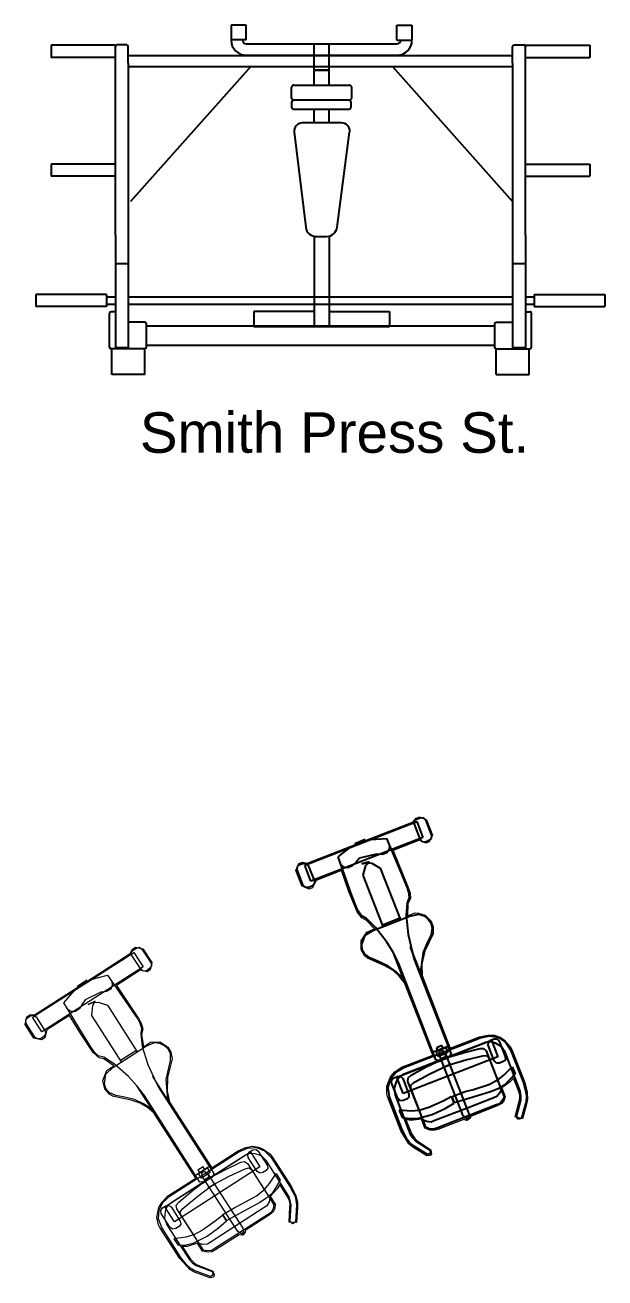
# Model space of a CAD drawing. Header units: millimetres. Extents: x 217.8 to 250.3, y 155.3 to 171.1.
# Drawn here: x 230.906 to 233.2, y 159.892 to 164.844 of the extents above; entities that cross this region are included whole.
import ezdxf

# ---------------------------------------------------------------- set-up
doc = ezdxf.new("R2010")
doc.units = ezdxf.units.MM
doc.layers.add('ARREDI_attrezzature', color=175, linetype='Continuous')
doc.layers.add('ATTREZZI', color=175, linetype='Continuous', lineweight=0)
doc.layers.add('TESTO', color=253, linetype='Continuous', lineweight=25)
doc.styles.get("Standard").update_dxf_attribs({"font": 'ARIAL.TTF'})

msp = doc.modelspace()

# ---------------------------------------------------------------- linework, layer by layer
at = {"layer": 'ARREDI_attrezzature'}
for p, q in [((231.7212, 164.8439), (231.7212, 164.7855)), ((231.7808, 164.8439), (231.7212, 164.8439)), ((231.7808, 164.7855), (231.7808, 164.8439)), ((232.3769, 164.7843), (232.3769, 164.8439)), ((232.3769, 164.8439), (232.4365, 164.8439)), ((232.4365, 164.8439), (232.4365, 164.7855)), ((231.7808, 164.7855), (231.7212, 164.7855)), ((231.7808, 164.7694), (232.049, 164.7694)), ((232.049, 164.7247), (232.049, 164.7694)), ((232.049, 164.7694), (232.0788, 164.7694)), ((232.0788, 164.7694), (232.1086, 164.7694)), ((232.1086, 164.7247), (232.1086, 164.7694)), ((232.1086, 164.7694), (232.3769, 164.7694)), ((232.3769, 164.7843), (232.4352, 164.7843)), ((231.7808, 164.7247), (232.049, 164.7247)), ((232.049, 164.6651), (232.049, 164.7247)), ((232.049, 164.7247), (232.0788, 164.7247)), ((232.0788, 164.7247), (232.1086, 164.7247)), ((232.1086, 164.6651), (232.1086, 164.7247)), ((232.1086, 164.7247), (232.3769, 164.7247)), ((232.0788, 164.6651), (232.049, 164.6651)), ((232.049, 164.6651), (232.0788, 164.6651)), ((232.049, 164.6055), (232.049, 164.6651)), ((232.1086, 164.6651), (232.0788, 164.6651)), ((232.0788, 164.6651), (232.1086, 164.6651)), ((232.1086, 164.6055), (232.1086, 164.6651)), ((231.9602, 164.5554), (231.9602, 164.598)), ((231.9687, 164.6065), (232.189, 164.6065)), ((232.1974, 164.598), (232.1974, 164.5554)), ((231.9602, 164.5554), (231.9602, 164.5554)), ((231.9602, 164.5385), (231.9602, 164.5203)), ((231.9602, 164.5385), (231.9602, 164.5385)), ((232.189, 164.547), (231.9687, 164.547)), ((232.1872, 164.547), (231.9687, 164.547)), ((232.1957, 164.5203), (232.1957, 164.5385)), ((231.9687, 164.5118), (232.1872, 164.5118)), ((232.049, 164.4572), (232.049, 164.5118)), ((232.1086, 164.4572), (232.1086, 164.5118)), ((232.1579, 164.4572), (232.0026, 164.4572)), ((231.9702, 164.4206), (232.0161, 164.045)), ((232.1406, 164.045), (232.19, 164.4206)), ((232.049, 164.0094), (232.049, 163.6518)), ((232.0602, 164.0084), (232.0989, 164.0084)), ((232.0602, 164.0084), (232.0602, 164.0084)), ((232.1086, 164.0094), (232.1086, 163.6518)), ((231.8106, 163.7114), (231.8106, 163.6518)), ((232.049, 163.7114), (231.8106, 163.7114)), ((232.1086, 163.7114), (232.3471, 163.7114)), ((232.3471, 163.7114), (232.3471, 163.6518)), ((232.3471, 163.6518), (231.8106, 163.6518)), ((232.0122, 161.5239), (232.4553, 161.6961)), ((232.4452, 161.6976), (232.4545, 161.7053)), ((232.4458, 161.6856), (232.4452, 161.6976)), ((232.4698, 161.6239), (232.4458, 161.6856)), ((232.4545, 161.7053), (232.4687, 161.7109)), ((232.4553, 161.6961), (232.4798, 161.6333)), ((232.4687, 161.7109), (232.4808, 161.7115)), ((232.4808, 161.7115), (232.4897, 161.7026)), ((232.4897, 161.7026), (232.5136, 161.641)), ((232.4798, 161.6333), (232.0366, 161.4611)), ((232.1937, 161.5944), (232.2514, 161.6251)), ((232.2099, 161.6075), (232.2727, 161.6251)), ((232.2514, 161.6251), (232.2099, 161.6075)), ((232.2727, 161.6251), (232.3354, 161.629)), ((232.3354, 161.629), (232.394, 161.4921)), ((232.477, 161.6158), (232.4698, 161.6239)), ((232.5037, 161.6207), (232.4895, 161.6152)), ((232.5126, 161.6296), (232.5037, 161.6207)), ((232.5136, 161.641), (232.5126, 161.6296)), ((232.1444, 161.5562), (232.1937, 161.5944)), ((232.2965, 161.5675), (232.2292, 161.5509)), ((232.3187, 161.5665), (232.2965, 161.5675)), ((232.3369, 161.5723), (232.3187, 161.5665)), ((232.3456, 161.5852), (232.3369, 161.5723)), ((232.3476, 161.601), (232.3456, 161.5852)), ((232.4895, 161.6152), (232.477, 161.6158)), ((231.9825, 161.5055), (231.9831, 161.5181)), ((231.9831, 161.5181), (231.9924, 161.5258)), ((231.9924, 161.5258), (232.0054, 161.5308)), ((232.0054, 161.5308), (232.0175, 161.5314)), ((232.0366, 161.4611), (232.0122, 161.5239)), ((232.0175, 161.5314), (232.0264, 161.5226)), ((232.0264, 161.5226), (232.0504, 161.4609)), ((232.1952, 161.4149), (232.1444, 161.5562)), ((232.1669, 161.5158), (232.1543, 161.5273)), ((232.2005, 161.5207), (232.1832, 161.5126)), ((232.2151, 161.5359), (232.2005, 161.5207)), ((232.2292, 161.5509), (232.2151, 161.5359)), ((232.2678, 161.5372), (232.2375, 161.5295)), ((232.2375, 161.5295), (232.2579, 161.5334)), ((232.2434, 161.4841), (232.2544, 161.5225)), ((232.2544, 161.5225), (232.2678, 161.5372)), ((232.2579, 161.5334), (232.2777, 161.5315)), ((232.2777, 161.5315), (232.3113, 161.5118)), ((232.0065, 161.4439), (231.9825, 161.5055)), ((232.1832, 161.5126), (232.1669, 161.5158)), ((232.3222, 161.2813), (232.2434, 161.4841)), ((232.3113, 161.5118), (232.3906, 161.3078)), ((232.394, 161.4921), (232.4178, 161.4344)), ((232.0149, 161.4362), (232.0065, 161.4439)), ((232.0274, 161.4356), (232.0149, 161.4362)), ((232.0405, 161.4407), (232.0274, 161.4356)), ((232.0493, 161.4496), (232.0405, 161.4407)), ((232.0504, 161.4609), (232.0493, 161.4496)), ((232.4178, 161.4344), (232.4231, 161.4174)), ((232.2166, 161.3563), (232.1952, 161.4149)), ((232.4179, 161.3744), (232.4139, 161.3251)), ((232.4257, 161.3966), (232.4179, 161.3744)), ((232.4231, 161.4174), (232.4257, 161.3966)), ((232.2243, 161.3401), (232.2166, 161.3563)), ((232.2364, 161.323), (232.2243, 161.3401)), ((232.2566, 161.3131), (232.2364, 161.323)), ((232.3764, 161.3023), (232.4273, 161.3221)), ((232.4139, 161.3251), (232.4212, 161.2501)), ((232.4273, 161.3221), (232.4652, 161.33)), ((232.4652, 161.33), (232.4841, 161.3237)), ((232.4841, 161.3237), (232.4995, 161.312)), ((232.2922, 161.2778), (232.2566, 161.3131)), ((232.2843, 161.2665), (232.3364, 161.2868)), ((232.337, 161.2188), (232.2922, 161.2778)), ((232.3194, 161.2884), (232.3854, 161.314)), ((232.3222, 161.2813), (232.3194, 161.2884)), ((232.3364, 161.2868), (232.3764, 161.3023)), ((232.3854, 161.314), (232.3882, 161.3069)), ((232.4995, 161.312), (232.5112, 161.296)), ((232.5112, 161.296), (232.5162, 161.2761)), ((232.5162, 161.2761), (232.5119, 161.2485)), ((232.2379, 161.2103), (232.251, 161.2468)), ((232.251, 161.2468), (232.2843, 161.2665)), ((232.4212, 161.2501), (232.4444, 161.1554)), ((232.4991, 161.2217), (232.4803, 161.1789)), ((232.5119, 161.2485), (232.4991, 161.2217)), ((232.24, 161.1907), (232.2379, 161.2103)), ((232.2498, 161.1726), (232.24, 161.1907)), ((232.2728, 161.1556), (232.2498, 161.1726)), ((232.3628, 161.1769), (232.337, 161.2188)), ((232.3839, 161.1333), (232.3628, 161.1769)), ((232.5159, 160.7828), (232.3628, 161.1769)), ((232.3637, 161.1746), (232.3628, 161.1769)), ((232.3639, 161.1746), (232.3637, 161.1746)), ((232.4321, 161.2011), (232.4297, 161.2002)), ((232.4297, 161.2002), (232.5819, 160.8084)), ((232.4803, 161.1789), (232.4708, 161.1015)), ((232.3003, 161.1445), (232.2728, 161.1556)), ((232.342, 161.1252), (232.3003, 161.1445)), ((232.3741, 161.1022), (232.342, 161.1252)), ((232.5309, 160.7546), (232.3839, 161.1333)), ((232.4444, 161.1554), (232.5915, 160.7767)), ((232.4024, 161.0749), (232.3741, 161.1022)), ((232.4117, 161.0615), (232.4024, 161.0749)), ((232.4708, 161.1015), (232.4737, 161.0799)), ((232.376, 160.6861), (232.7503, 160.8316)), ((232.4047, 160.7246), (232.7055, 160.8415)), ((232.7055, 160.8415), (232.7422, 160.8489)), ((232.7486, 160.8255), (232.729, 160.8233)), ((232.7387, 160.823), (232.7475, 160.8319)), ((232.7422, 160.8489), (232.7771, 160.8434)), ((232.7475, 160.8319), (232.7617, 160.8374)), ((232.767, 160.8203), (232.7486, 160.8255)), ((232.7503, 160.8316), (232.7757, 160.7664)), ((232.7617, 160.8374), (232.7742, 160.8368)), ((232.7742, 160.8368), (232.7815, 160.8287)), ((232.7771, 160.8434), (232.8062, 160.8247)), ((232.7815, 160.8287), (232.8054, 160.767)), ((232.8062, 160.8247), (232.8263, 160.7942)), ((232.729, 160.8233), (232.3985, 160.6949)), ((232.5819, 160.8084), (232.5159, 160.7828)), ((232.5325, 160.7883), (232.5597, 160.7989)), ((232.5403, 160.7681), (232.5325, 160.7883)), ((232.5551, 160.8107), (232.533, 160.8022)), ((232.533, 160.8022), (232.5376, 160.7903)), ((232.5376, 160.7903), (232.5708, 160.8032)), ((232.5676, 160.7787), (232.5403, 160.7681)), ((232.5559, 160.7957), (232.5448, 160.7913)), ((232.5448, 160.7913), (232.5585, 160.7912)), ((232.5787, 160.7831), (232.5455, 160.7702)), ((232.5458, 160.7726), (232.5459, 160.7863)), ((232.5459, 160.7863), (232.5559, 160.7957)), ((232.5597, 160.7989), (232.5551, 160.8107)), ((232.5585, 160.7912), (232.5679, 160.7812)), ((232.5717, 160.768), (232.5676, 160.7787)), ((232.5679, 160.7812), (232.661, 160.5416)), ((232.5708, 160.8032), (232.5787, 160.7831)), ((232.576, 160.7638), (232.6383, 160.7826)), ((232.5915, 160.7767), (232.5855, 160.7675)), ((232.6383, 160.7826), (232.7056, 160.7992)), ((232.7056, 160.7992), (232.7205, 160.7995)), ((232.7205, 160.7995), (232.7298, 160.7895)), ((232.7298, 160.7895), (232.7893, 160.6365)), ((232.7376, 160.8117), (232.7387, 160.823)), ((232.7616, 160.75), (232.7376, 160.8117)), ((232.7898, 160.8074), (232.767, 160.8203)), ((232.8054, 160.7848), (232.7898, 160.8074)), ((232.8641, 160.6301), (232.8054, 160.7848)), ((232.8263, 160.7942), (232.877, 160.6638)), ((232.7757, 160.7664), (232.4013, 160.6209)), ((232.4332, 160.6934), (232.4929, 160.7261)), ((232.4929, 160.7261), (232.5515, 160.7544)), ((232.5039, 160.6977), (232.5626, 160.7259)), ((232.5427, 160.7523), (232.5309, 160.7546)), ((232.5805, 160.7629), (232.5413, 160.7476)), ((232.5413, 160.7476), (232.55, 160.7511)), ((232.55, 160.7511), (232.5427, 160.7523)), ((232.5455, 160.7702), (232.5496, 160.7595)), ((232.6389, 160.5331), (232.5458, 160.7726)), ((232.58, 160.7654), (232.5475, 160.7528)), ((232.5475, 160.7528), (232.576, 160.7638)), ((232.5496, 160.7595), (232.5717, 160.768)), ((232.5515, 160.7544), (232.58, 160.7654)), ((232.591, 160.737), (232.5586, 160.7243)), ((232.5586, 160.7243), (232.587, 160.7354)), ((232.5626, 160.7259), (232.591, 160.737)), ((232.5855, 160.7675), (232.5805, 160.7629)), ((232.587, 160.7354), (232.6494, 160.7542)), ((232.6494, 160.7542), (232.7166, 160.7707)), ((232.7166, 160.7707), (232.7315, 160.7711)), ((232.7315, 160.7711), (232.7404, 160.7622)), ((232.7404, 160.7622), (232.8004, 160.6081)), ((232.7705, 160.7412), (232.7616, 160.75)), ((232.7825, 160.7417), (232.7705, 160.7412)), ((232.7967, 160.7473), (232.7825, 160.7417)), ((232.806, 160.755), (232.7967, 160.7473)), ((232.7998, 160.6938), (232.8332, 160.7273)), ((232.8054, 160.767), (232.806, 160.755)), ((232.8332, 160.7273), (232.8442, 160.6988)), ((232.3418, 160.6442), (232.3506, 160.6777)), ((232.3506, 160.6777), (232.3726, 160.7053)), ((232.3572, 160.6748), (232.366, 160.6836)), ((232.366, 160.6836), (232.3803, 160.6892)), ((232.3726, 160.7053), (232.4047, 160.7246)), ((232.3838, 160.6837), (232.3737, 160.6675)), ((232.4013, 160.6209), (232.376, 160.6861)), ((232.3803, 160.6892), (232.3928, 160.6886)), ((232.3985, 160.6949), (232.3838, 160.6837)), ((232.3928, 160.6886), (232.4, 160.6805)), ((232.4, 160.6805), (232.424, 160.6188)), ((232.4207, 160.6694), (232.4208, 160.6831)), ((232.4208, 160.6831), (232.4332, 160.6934)), ((232.4443, 160.6649), (232.5039, 160.6977)), ((232.7757, 160.6749), (232.7998, 160.6938)), ((232.8442, 160.6988), (232.8037, 160.6558)), ((232.3476, 160.6082), (232.3418, 160.6442)), ((232.3561, 160.6634), (232.3572, 160.6748)), ((232.3801, 160.6018), (232.3561, 160.6634)), ((232.3737, 160.6675), (232.3656, 160.6425)), ((232.3656, 160.6425), (232.3694, 160.6153)), ((232.4802, 160.5164), (232.4207, 160.6694)), ((232.4313, 160.6421), (232.4319, 160.6547)), ((232.4912, 160.488), (232.4313, 160.6421)), ((232.4319, 160.6547), (232.4443, 160.6649)), ((232.5948, 160.6101), (232.6463, 160.6287)), ((232.6463, 160.6287), (232.6797, 160.6376)), ((232.6797, 160.6376), (232.7403, 160.6571)), ((232.7474, 160.6284), (232.695, 160.6122)), ((232.7403, 160.6571), (232.7757, 160.6749)), ((232.777, 160.64), (232.7474, 160.6284)), ((232.8037, 160.6558), (232.777, 160.64)), ((232.7893, 160.6365), (232.7835, 160.6234)), ((232.867, 160.6121), (232.8641, 160.6301)), ((232.877, 160.6638), (232.8886, 160.6233)), ((232.3983, 160.4778), (232.3476, 160.6082)), ((232.3694, 160.6153), (232.4293, 160.4612)), ((232.389, 160.5929), (232.3801, 160.6018)), ((232.4011, 160.5935), (232.389, 160.5929)), ((232.4153, 160.5991), (232.4011, 160.5935)), ((232.4246, 160.6068), (232.4153, 160.5991)), ((232.424, 160.6188), (232.4246, 160.6068)), ((232.5603, 160.5913), (232.5031, 160.5663)), ((232.5921, 160.6077), (232.5603, 160.5913)), ((232.5673, 160.5626), (232.6038, 160.5835)), ((232.5932, 160.6108), (232.5921, 160.6077)), ((232.6038, 160.5835), (232.5932, 160.6108)), ((232.6049, 160.584), (232.5948, 160.6101)), ((232.695, 160.6122), (232.6049, 160.584)), ((232.7559, 160.6031), (232.6519, 160.5627)), ((232.7725, 160.6095), (232.7559, 160.6031)), ((232.7835, 160.5811), (232.7669, 160.5746)), ((232.7835, 160.6234), (232.7725, 160.6095)), ((232.7946, 160.5949), (232.7835, 160.5811)), ((232.8004, 160.6081), (232.7946, 160.5949)), ((232.8497, 160.5303), (232.8666, 160.5956)), ((232.8666, 160.5956), (232.867, 160.6121)), ((232.8878, 160.5902), (232.8697, 160.5245)), ((232.889, 160.6084), (232.8878, 160.5902)), ((232.8886, 160.6233), (232.889, 160.6084)), ((232.4337, 160.5516), (232.386, 160.5549)), ((232.386, 160.5549), (232.3971, 160.5265)), ((232.4654, 160.5544), (232.4337, 160.5516)), ((232.4573, 160.5226), (232.5165, 160.5388)), ((232.5031, 160.5663), (232.4654, 160.5544)), ((232.5165, 160.5388), (232.5673, 160.5626)), ((232.6519, 160.5627), (232.5274, 160.5143)), ((232.663, 160.5343), (232.5385, 160.4858)), ((232.6482, 160.5231), (232.6389, 160.5331)), ((232.6609, 160.5279), (232.6509, 160.5186)), ((232.661, 160.5416), (232.6609, 160.5279)), ((232.7669, 160.5746), (232.663, 160.5343)), ((232.8567, 160.5194), (232.8497, 160.5303)), ((232.3971, 160.5265), (232.4275, 160.5219)), ((232.4275, 160.5219), (232.4573, 160.5226)), ((232.4934, 160.5106), (232.4802, 160.5164)), ((232.5044, 160.4822), (232.4912, 160.488)), ((232.512, 160.5083), (232.4934, 160.5106)), ((232.5231, 160.4799), (232.5044, 160.4822)), ((232.5274, 160.5143), (232.512, 160.5083)), ((232.5385, 160.4858), (232.5231, 160.4799)), ((232.6619, 160.5229), (232.6482, 160.5231)), ((232.6509, 160.5186), (232.6619, 160.5229)), ((232.8697, 160.5245), (232.8567, 160.5194)), ((232.4171, 160.44), (232.3983, 160.4778)), ((232.4257, 160.4284), (232.4171, 160.44)), ((232.4293, 160.4612), (232.4393, 160.4459)), ((232.4393, 160.4459), (232.4508, 160.434)), ((232.4508, 160.434), (232.5086, 160.3978)), ((232.44, 160.4162), (232.4257, 160.4284)), ((232.4977, 160.3799), (232.44, 160.4162)), ((232.5096, 160.3845), (232.4977, 160.3799)), ((232.5086, 160.3978), (232.5096, 160.3845))]:
    msp.add_line(p, q, dxfattribs=at)
at = {"layer": 'ARREDI_attrezzature', "linetype": 'Continuous'}
for p, q in [((231.0097, 164.7638), (231.0097, 164.7162)), ((231.0605, 164.7638), (231.0097, 164.7638)), ((231.1113, 164.7638), (231.0605, 164.7638)), ((231.2637, 164.7638), (231.1113, 164.7638)), ((231.2637, 164.7638), (231.2637, 164.7593)), ((231.2637, 164.0141), (231.2637, 164.7593)), ((231.3084, 164.7654), (231.2698, 164.7654)), ((231.3145, 164.6933), (231.3145, 164.7593)), ((232.8346, 164.6933), (232.8346, 164.7593)), ((232.8407, 164.7654), (232.8793, 164.7654)), ((232.8854, 164.7638), (233.0378, 164.7638)), ((232.8854, 164.7638), (232.8854, 164.7593)), ((232.8854, 164.0141), (232.8854, 164.7593)), ((233.0378, 164.7638), (233.0886, 164.7638)), ((233.0886, 164.7638), (233.1394, 164.7638)), ((233.1394, 164.7638), (233.1394, 164.7162)), ((231.0605, 164.7162), (231.0097, 164.7162)), ((231.1113, 164.7162), (231.0605, 164.7162)), ((231.2637, 164.7162), (231.1113, 164.7162)), ((231.3145, 164.7241), (232.8346, 164.7241)), ((231.3145, 164.6933), (231.3145, 164.0141)), ((232.8346, 164.6933), (232.8346, 164.0141)), ((232.8854, 164.7162), (233.0378, 164.7162)), ((233.0378, 164.7162), (233.0886, 164.7162)), ((233.0886, 164.7162), (233.1394, 164.7162)), ((231.3145, 164.6797), (232.8346, 164.6797)), ((231.7986, 164.6797), (231.3231, 164.1462)), ((232.3591, 164.6797), (232.8346, 164.1462)), ((231.0097, 164.2939), (231.0097, 164.2463)), ((231.0605, 164.2939), (231.0097, 164.2939)), ((231.2637, 164.2939), (231.0605, 164.2939)), ((232.8854, 164.2939), (233.0886, 164.2939)), ((233.0886, 164.2939), (233.1394, 164.2939)), ((233.1394, 164.2939), (233.1394, 164.2463)), ((231.0605, 164.2463), (231.0097, 164.2463)), ((231.2637, 164.2463), (231.0605, 164.2463)), ((232.8854, 164.2463), (233.0886, 164.2463)), ((233.0886, 164.2463), (233.1394, 164.2463)), ((231.2637, 164.0141), (231.2637, 163.902)), ((231.3145, 164.0141), (231.3145, 163.902)), ((232.8346, 164.0141), (232.8346, 163.902)), ((232.8854, 164.0141), (232.8854, 163.902)), ((231.2637, 163.902), (231.2698, 163.902)), ((231.2637, 163.902), (231.2637, 163.5683)), ((231.2698, 163.902), (231.3145, 163.902)), ((231.2698, 163.902), (231.3084, 163.902)), ((231.3145, 163.902), (231.3145, 163.5683)), ((232.8346, 163.902), (232.8407, 163.902)), ((232.8346, 163.902), (232.8346, 163.5683)), ((232.8376, 163.902), (232.8854, 163.902)), ((232.8854, 163.902), (232.8854, 163.5683)), ((230.9494, 163.7788), (230.9494, 163.7311)), ((231.2288, 163.7788), (230.9494, 163.7788)), ((231.2288, 163.7788), (231.2288, 163.7311)), ((231.2288, 163.7692), (231.2637, 163.7692)), ((231.3145, 163.7692), (232.8346, 163.7692)), ((232.8854, 163.7692), (232.9203, 163.7692)), ((232.9203, 163.7788), (232.9203, 163.7311)), ((232.9203, 163.7788), (233.1997, 163.7788)), ((233.1997, 163.7788), (233.1997, 163.7311)), ((231.2288, 163.7311), (230.9494, 163.7311)), ((231.2288, 163.7407), (231.2637, 163.7407)), ((231.2399, 163.5707), (231.2399, 163.7043)), ((231.2622, 163.7105), (231.2462, 163.7105)), ((231.3145, 163.7407), (232.8346, 163.7407)), ((232.8854, 163.7407), (232.9203, 163.7407)), ((232.8869, 163.7105), (232.9029, 163.7105)), ((232.9091, 163.5707), (232.9091, 163.7043)), ((232.9203, 163.7311), (233.1997, 163.7311)), ((231.3167, 163.6692), (231.3151, 163.6692)), ((231.3722, 163.6692), (231.3167, 163.6692)), ((231.3786, 163.6692), (231.3722, 163.6692)), ((231.3798, 163.6692), (231.3786, 163.6692)), ((231.386, 163.5707), (231.386, 163.663)), ((231.386, 163.6549), (232.7631, 163.6549)), ((232.7631, 163.663), (232.7631, 163.5707)), ((232.7693, 163.6692), (232.8276, 163.6692)), ((232.8276, 163.6692), (232.834, 163.6692)), ((231.3852, 163.5976), (231.3852, 163.5942)), ((231.3798, 163.5644), (231.2462, 163.5644)), ((231.2495, 163.4629), (231.2495, 163.5644)), ((231.2637, 163.5683), (231.3145, 163.5683)), ((231.3084, 163.5683), (231.2698, 163.5683)), ((231.3145, 163.5683), (231.3084, 163.5683)), ((231.3795, 163.4629), (231.3795, 163.5644)), ((231.386, 163.5787), (232.7631, 163.5787)), ((232.7693, 163.5644), (232.9029, 163.5644)), ((232.7695, 163.4629), (232.7695, 163.5644)), ((232.8793, 163.5683), (232.8346, 163.5683)), ((232.8854, 163.5683), (232.8407, 163.5683)), ((232.8996, 163.4629), (232.8996, 163.5644)), ((231.2495, 163.4661), (231.2525, 163.4661)), ((231.3795, 163.4628), (231.2495, 163.4628)), ((231.3765, 163.4661), (231.3795, 163.4661)), ((232.7726, 163.4661), (232.7695, 163.4661)), ((232.7696, 163.4628), (232.8996, 163.4628)), ((232.8996, 163.4661), (232.8965, 163.4661))]:
    msp.add_line(p, q, dxfattribs=at)
for centre, radius, start, end in [((231.2698, 164.7593), 0.0061, 90, 180), ((231.3084, 164.7593), 0.0061, 0, 90), ((232.8407, 164.7593), 0.0061, 90, 180), ((232.8793, 164.7593), 0.0061, 0, 90), ((231.2462, 163.7043), 0.00622, 90, 180), ((232.9029, 163.7043), 0.00622, 45, 90), ((232.9029, 163.7043), 0.00622, 0, 90), ((231.3798, 163.663), 0.00622, 45, 90), ((231.3798, 163.663), 0.00622, 0, 90), ((232.7693, 163.663), 0.00622, 90, 180), ((231.2462, 163.5707), 0.00622, 180, 270), ((231.3798, 163.5707), 0.00622, 270, 0), ((232.7693, 163.5707), 0.00622, 180, 225), ((232.7693, 163.5707), 0.00622, 180, 270), ((232.9029, 163.5707), 0.00622, 270, 0)]:
    msp.add_arc(centre, radius, start, end, dxfattribs=at)
at = {"layer": 'ARREDI_attrezzature'}
for centre, radius, start, end in [((231.7808, 164.7843), 0.0596, 180, 270), ((231.7808, 164.7843), 0.0149, 180, 270), ((232.3769, 164.7843), 0.0596, 270, 0), ((232.3769, 164.7843), 0.0149, 270, 0), ((232.4352, 164.7855), 0.00124, 270, 0), ((231.9687, 164.598), 0.00844, 90, 180), ((232.189, 164.598), 0.00844, 0, 90), ((231.9687, 164.5554), 0.00844, 180, 270), ((231.9687, 164.5385), 0.00844, 90, 180), ((232.1872, 164.5385), 0.00844, 0, 90), ((232.189, 164.5554), 0.00844, 270, 0), ((231.9687, 164.5203), 0.00844, 180, 270), ((232.1872, 164.5203), 0.00844, 270, 360), ((232.0026, 164.4246), 0.0326, 90, 186.9728), ((232.1579, 164.4249), 0.0324, 352.5123, 90), ((232.0576, 164.0501), 0.0418, 186.9728, 273.6213), ((232.0989, 164.0505), 0.042, 270, 352.5123)]:
    msp.add_arc(centre, radius, start, end, dxfattribs=at)
at = {"layer": 'ATTREZZI'}
for p, q in [((232.2749, 161.6301), (232.4409, 161.6946)), ((232.4409, 161.6946), (232.4526, 161.7101)), ((232.4526, 161.7101), (232.4657, 161.7151)), ((232.4657, 161.7151), (232.4937, 161.7028)), ((232.4937, 161.7028), (232.5172, 161.6423)), ((232.1946, 161.5989), (232.2749, 161.6301)), ((232.4662, 161.6225), (232.3618, 161.582)), ((232.4914, 161.6105), (232.4662, 161.6225)), ((232.5172, 161.6423), (232.5044, 161.6155)), ((232.0215, 161.5316), (232.1946, 161.5989)), ((232.3618, 161.582), (232.4214, 161.4358)), ((232.5044, 161.6155), (232.4914, 161.6105)), ((231.977, 161.502), (231.9894, 161.53)), ((231.9894, 161.53), (232.0036, 161.5356)), ((232.0036, 161.5356), (232.0215, 161.5316)), ((232.0005, 161.4416), (231.977, 161.502)), ((232.1571, 161.5024), (232.0575, 161.4637)), ((232.1856, 161.422), (232.1571, 161.5024)), ((232.0285, 161.4292), (232.0005, 161.4416)), ((232.0428, 161.4348), (232.0285, 161.4292)), ((232.0575, 161.4637), (232.0428, 161.4348)), ((232.2191, 161.3395), (232.1856, 161.422)), ((232.4214, 161.4358), (232.4289, 161.4128)), ((232.4205, 161.3713), (232.4188, 161.3229)), ((232.4304, 161.3916), (232.4205, 161.3713)), ((232.4289, 161.4128), (232.4304, 161.3916)), ((232.238, 161.3154), (232.2191, 161.3395)), ((232.4188, 161.3229), (232.4497, 161.3349)), ((232.4497, 161.3349), (232.4622, 161.3343)), ((232.4622, 161.3343), (232.4884, 161.3267)), ((232.4884, 161.3267), (232.5129, 161.3021)), ((232.2549, 161.307), (232.238, 161.3154)), ((232.2888, 161.2724), (232.2549, 161.307)), ((232.2584, 161.2592), (232.2888, 161.2724)), ((232.5129, 161.3021), (232.52, 161.2803)), ((232.52, 161.2803), (232.5198, 161.2529)), ((232.2352, 161.2243), (232.2584, 161.2592)), ((232.236, 161.1905), (232.2352, 161.2243)), ((232.5198, 161.2529), (232.4877, 161.1845)), ((230.9363, 160.9224), (231.3364, 161.1792)), ((231.1726, 161.0786), (231.3225, 161.1749)), ((231.3225, 161.1749), (231.331, 161.1924)), ((231.3261, 161.1787), (231.3337, 161.1881)), ((231.3291, 161.167), (231.3261, 161.1787)), ((231.331, 161.1924), (231.3427, 161.1999)), ((231.3337, 161.1881), (231.3466, 161.1963)), ((231.3364, 161.1792), (231.3728, 161.1225)), ((231.3427, 161.1999), (231.3726, 161.1934)), ((231.3466, 161.1963), (231.3583, 161.1993)), ((231.3583, 161.1993), (231.3687, 161.1924)), ((231.3687, 161.1924), (231.4045, 161.1367)), ((231.3726, 161.1934), (231.4077, 161.1388)), ((232.2497, 161.1658), (232.236, 161.1905)), ((232.4877, 161.1845), (232.4753, 161.1319)), ((231.3728, 161.1225), (230.9727, 160.8657)), ((231.3648, 161.1113), (231.3291, 161.167)), ((231.4057, 161.1254), (231.3988, 161.115)), ((231.4077, 161.1388), (231.4005, 161.11)), ((231.4045, 161.1367), (231.4057, 161.1254)), ((232.2603, 161.1562), (232.2497, 161.1658)), ((232.3294, 161.1258), (232.2603, 161.1562)), ((232.3614, 161.1068), (232.3294, 161.1258)), ((232.4753, 161.1319), (232.4763, 161.0872)), ((231.1002, 161.0322), (231.1726, 161.0786)), ((231.1134, 161.0437), (231.1715, 161.0734)), ((231.1715, 161.0734), (231.2321, 161.0896)), ((231.2321, 161.0896), (231.3168, 160.9671)), ((231.3616, 161.1093), (231.2674, 161.0488)), ((231.3887, 161.1024), (231.3616, 161.1093)), ((231.3736, 161.1048), (231.3648, 161.1113)), ((231.3859, 161.1067), (231.3736, 161.1048)), ((231.3988, 161.115), (231.3859, 161.1067)), ((231.4005, 161.11), (231.3887, 161.1024)), ((232.3862, 161.085), (232.3614, 161.1068)), ((232.4072, 161.0591), (232.3862, 161.085)), ((232.4763, 161.0872), (232.5879, 160.7999)), ((230.9439, 160.9318), (231.1002, 161.0322)), ((231.0594, 160.9803), (231.1001, 161.0276)), ((231.1001, 161.0276), (231.1506, 161.0691)), ((231.1506, 161.0691), (231.1134, 161.0437)), ((231.2282, 161.0251), (231.2062, 161.0216)), ((231.2449, 161.0343), (231.2282, 161.0251)), ((231.2508, 161.0487), (231.2449, 161.0343)), ((231.2497, 161.0646), (231.2508, 161.0487)), ((231.2674, 161.0488), (231.3548, 160.9174)), ((232.5184, 160.7729), (232.4072, 161.0591)), ((231.1373, 160.8519), (231.0594, 160.9803)), ((231.1327, 160.9744), (231.1215, 160.9566)), ((231.1436, 160.992), (231.1327, 160.9744)), ((231.2062, 161.0216), (231.1436, 160.992)), ((231.1841, 160.9863), (231.156, 160.9727)), ((231.156, 160.9727), (231.1752, 160.9805)), ((231.1739, 160.9691), (231.1841, 160.9863)), ((231.1752, 160.9805), (231.195, 160.9826)), ((231.195, 160.9826), (231.2318, 160.97)), ((230.9062, 160.894), (230.9127, 160.9239)), ((230.9127, 160.9239), (230.9255, 160.9321)), ((230.9165, 160.9203), (230.9283, 160.9279)), ((230.9255, 160.9321), (230.9439, 160.9318)), ((230.9283, 160.9279), (230.94, 160.9308)), ((230.94, 160.9308), (230.9504, 160.924)), ((230.9504, 160.924), (230.9862, 160.8683)), ((231.0825, 160.9301), (230.9926, 160.8724)), ((231.0895, 160.9452), (231.0748, 160.9539)), ((231.1265, 160.857), (231.0825, 160.9301)), ((231.1061, 160.9453), (231.0895, 160.9452)), ((231.1215, 160.9566), (231.1061, 160.9453)), ((231.1708, 160.9293), (231.1739, 160.9691)), ((231.2883, 160.7462), (231.1708, 160.9293)), ((231.2318, 160.97), (231.35, 160.7858)), ((231.3168, 160.9671), (231.3516, 160.9153)), ((230.9412, 160.8394), (230.9062, 160.894)), ((230.9089, 160.9109), (230.9165, 160.9203)), ((230.9108, 160.8985), (230.9089, 160.9109)), ((230.9466, 160.8428), (230.9108, 160.8985)), ((230.9727, 160.8657), (230.9363, 160.9224)), ((231.3516, 160.9153), (231.3601, 160.8996)), ((231.3548, 160.9174), (231.3668, 160.8963)), ((231.3601, 160.8996), (231.3668, 160.8798)), ((231.3668, 160.8798), (231.3636, 160.8565)), ((231.3668, 160.8963), (231.3724, 160.8758)), ((231.3724, 160.8758), (231.3668, 160.854)), ((230.9711, 160.8329), (230.9412, 160.8394)), ((230.9563, 160.837), (230.9466, 160.8428)), ((230.9687, 160.8389), (230.9563, 160.837)), ((230.9805, 160.8465), (230.9687, 160.8389)), ((230.9839, 160.8411), (230.9711, 160.8329)), ((230.9874, 160.857), (230.9805, 160.8465)), ((230.9926, 160.8724), (230.9839, 160.8411)), ((230.9862, 160.8683), (230.9874, 160.857)), ((231.1756, 160.7828), (231.1265, 160.857)), ((231.1699, 160.7987), (231.1373, 160.8519)), ((231.3636, 160.8565), (231.3695, 160.8074)), ((231.3668, 160.854), (231.3747, 160.8062)), ((231.4026, 160.8241), (231.415, 160.826)), ((231.415, 160.826), (231.4421, 160.8237)), ((232.5879, 160.7999), (232.7041, 160.8451)), ((232.7041, 160.8451), (232.7368, 160.8523)), ((232.7368, 160.8523), (232.763, 160.8516)), ((232.763, 160.8516), (232.7852, 160.8438)), ((232.7852, 160.8438), (232.8018, 160.8325)), ((232.8018, 160.8325), (232.8252, 160.8075)), ((231.1806, 160.7844), (231.1699, 160.7987)), ((231.1989, 160.7629), (231.1756, 160.7828)), ((231.1959, 160.7701), (231.1806, 160.7844)), ((231.2842, 160.7526), (231.3438, 160.7909)), ((231.3012, 160.7545), (231.3372, 160.7776)), ((231.3372, 160.7776), (231.3832, 160.8071)), ((231.3438, 160.7909), (231.3479, 160.7844)), ((231.3695, 160.8074), (231.3915, 160.7353)), ((231.3747, 160.8062), (231.4026, 160.8241)), ((231.3832, 160.8071), (231.4188, 160.8224)), ((231.4188, 160.8224), (231.4385, 160.8199)), ((231.4385, 160.8199), (231.456, 160.8115)), ((231.4421, 160.8237), (231.4711, 160.8045)), ((231.456, 160.8115), (231.4706, 160.7982)), ((231.4706, 160.7982), (231.4795, 160.7797)), ((231.4711, 160.8045), (231.4824, 160.7846)), ((231.4795, 160.7797), (231.4807, 160.7518)), ((231.4824, 160.7846), (231.4876, 160.7577)), ((232.8252, 160.8075), (232.8315, 160.7949)), ((232.8315, 160.7949), (232.8822, 160.6645)), ((231.2177, 160.7644), (231.1959, 160.7701)), ((231.2172, 160.758), (231.1989, 160.7629)), ((231.2573, 160.7309), (231.2172, 160.758)), ((231.2596, 160.7368), (231.2177, 160.7644)), ((231.2302, 160.7119), (231.2573, 160.7309)), ((231.254, 160.7242), (231.3012, 160.7545)), ((231.3152, 160.6879), (231.2596, 160.7368)), ((231.2883, 160.7462), (231.2842, 160.7526)), ((231.3915, 160.7353), (231.4331, 160.6471)), ((231.4876, 160.7577), (231.4697, 160.6842)), ((231.4807, 160.7518), (231.4735, 160.723)), ((232.395, 160.725), (232.5184, 160.7729)), ((231.2143, 160.673), (231.2302, 160.7119)), ((231.2198, 160.6599), (231.2254, 160.6983)), ((231.2254, 160.6983), (231.254, 160.7242)), ((231.3488, 160.652), (231.3152, 160.6879)), ((231.4119, 160.6894), (231.4098, 160.6881)), ((231.4098, 160.6881), (231.6367, 160.3344)), ((231.4735, 160.723), (231.4636, 160.6773)), ((231.4636, 160.6773), (231.4696, 160.5995)), ((231.4697, 160.6842), (231.4681, 160.6302)), ((232.3366, 160.6504), (232.3521, 160.6878)), ((232.3521, 160.6878), (232.3693, 160.7068)), ((232.3693, 160.7068), (232.395, 160.725)), ((232.8386, 160.6817), (232.8253, 160.6669)), ((232.8566, 160.6354), (232.8386, 160.6817)), ((231.2219, 160.6401), (231.2143, 160.673)), ((231.2258, 160.6411), (231.2198, 160.6599)), ((231.2402, 160.6186), (231.2219, 160.6401)), ((231.2389, 160.6253), (231.2258, 160.6411)), ((231.3502, 160.6499), (231.3488, 160.652)), ((231.5771, 160.2962), (231.3488, 160.652)), ((231.3781, 160.6134), (231.3488, 160.652)), ((231.3503, 160.65), (231.3502, 160.6499)), ((231.4331, 160.6471), (231.6524, 160.3052)), ((231.4681, 160.6302), (231.4779, 160.5867)), ((232.3373, 160.6206), (232.3366, 160.6504)), ((232.8253, 160.6669), (232.7922, 160.6431)), ((232.7922, 160.6431), (232.8051, 160.6099)), ((232.8628, 160.616), (232.8566, 160.6354)), ((232.8822, 160.6645), (232.8925, 160.6275)), ((232.8925, 160.6275), (232.8938, 160.5994)), ((231.2648, 160.6132), (231.2389, 160.6253)), ((231.2524, 160.6113), (231.2402, 160.6186)), ((231.3263, 160.5952), (231.2524, 160.6113)), ((231.294, 160.6078), (231.2648, 160.6132)), ((231.3387, 160.5971), (231.294, 160.6078)), ((231.3614, 160.583), (231.3263, 160.5952)), ((231.3747, 160.581), (231.3387, 160.5971)), ((231.39, 160.5666), (231.3614, 160.583)), ((231.4079, 160.5599), (231.3747, 160.581)), ((231.5975, 160.2715), (231.3781, 160.6134)), ((231.4696, 160.5995), (231.4768, 160.5789)), ((231.4779, 160.5867), (231.6443, 160.3272)), ((232.3403, 160.6095), (232.3373, 160.6206)), ((232.3928, 160.4743), (232.3403, 160.6095)), ((232.7916, 160.5815), (232.7712, 160.5708)), ((232.8014, 160.5948), (232.7916, 160.5815)), ((232.8051, 160.6099), (232.8014, 160.5948)), ((232.8449, 160.5285), (232.8594, 160.586)), ((232.8594, 160.586), (232.8636, 160.5999)), ((232.8636, 160.5999), (232.8628, 160.616)), ((232.8896, 160.5786), (232.8735, 160.5218)), ((232.8938, 160.5994), (232.8896, 160.5786)), ((231.4158, 160.5453), (231.39, 160.5666)), ((231.4197, 160.5486), (231.4079, 160.5599)), ((231.5815, 160.2869), (231.4158, 160.5453)), ((232.668, 160.5307), (232.6675, 160.525)), ((232.7712, 160.5708), (232.668, 160.5307)), ((232.8735, 160.5218), (232.8449, 160.5285)), ((232.4315, 160.5152), (232.4124, 160.5187)), ((232.4124, 160.5187), (232.4341, 160.463)), ((232.4736, 160.5193), (232.4315, 160.5152)), ((232.487, 160.4849), (232.4736, 160.5193)), ((232.5067, 160.4762), (232.487, 160.4849)), ((232.5384, 160.479), (232.5221, 160.4754)), ((232.6416, 160.5191), (232.5384, 160.479)), ((232.6526, 160.5152), (232.6416, 160.5191)), ((232.6579, 160.5159), (232.6526, 160.5152)), ((232.6675, 160.525), (232.6574, 160.5157)), ((232.6574, 160.5157), (232.6579, 160.5159)), ((232.424, 160.4222), (232.3928, 160.4743)), ((232.4341, 160.463), (232.4471, 160.4435)), ((232.4471, 160.4435), (232.4555, 160.4359)), ((232.4555, 160.4359), (232.5109, 160.3987)), ((232.5221, 160.4754), (232.5067, 160.4762)), ((231.4592, 160.1736), (231.7972, 160.3905)), ((231.4797, 160.217), (231.7513, 160.3913)), ((231.6443, 160.3272), (231.7493, 160.3945)), ((231.7493, 160.3945), (231.7799, 160.4081)), ((231.7513, 160.3913), (231.7858, 160.4059)), ((231.7967, 160.3842), (231.7779, 160.3782)), ((231.7799, 160.4081), (231.8057, 160.4126)), ((231.7858, 160.4059), (231.8211, 160.4074)), ((231.7875, 160.3798), (231.7944, 160.3902)), ((231.7887, 160.3685), (231.7875, 160.3798)), ((231.7944, 160.3902), (231.8072, 160.3985)), ((231.8158, 160.3828), (231.7967, 160.3842)), ((231.7972, 160.3905), (231.835, 160.3317)), ((231.8057, 160.4126), (231.8289, 160.4094)), ((231.8072, 160.3985), (231.8196, 160.4004)), ((231.8407, 160.3746), (231.8158, 160.3828)), ((231.8196, 160.4004), (231.8283, 160.3939)), ((231.8211, 160.4074), (231.8534, 160.3949)), ((231.8283, 160.3939), (231.8641, 160.3382)), ((231.8289, 160.4094), (231.8475, 160.4017)), ((231.8475, 160.4017), (231.8754, 160.3818)), ((231.8534, 160.3949), (231.8791, 160.369)), ((231.8754, 160.3818), (231.884, 160.3707)), ((232.4399, 160.4093), (232.424, 160.4222)), ((232.4956, 160.375), (232.4399, 160.4093)), ((232.5141, 160.3835), (232.5088, 160.376)), ((232.5109, 160.3987), (232.5141, 160.3835)), ((231.7779, 160.3782), (231.4796, 160.1867)), ((231.835, 160.3317), (231.497, 160.1147)), ((231.6367, 160.3344), (231.5771, 160.2962)), ((231.6101, 160.3313), (231.5901, 160.3185)), ((231.6169, 160.3206), (231.6101, 160.3313)), ((231.6972, 160.3203), (231.7598, 160.3499)), ((231.7598, 160.3499), (231.7743, 160.3532)), ((231.7743, 160.3532), (231.7855, 160.3452)), ((231.7855, 160.3452), (231.8741, 160.2071)), ((231.8244, 160.3128), (231.7887, 160.3685)), ((231.8605, 160.3556), (231.8407, 160.3746)), ((231.9488, 160.2157), (231.8605, 160.3556)), ((231.8641, 160.3382), (231.867, 160.3265)), ((231.8791, 160.369), (231.9547, 160.2512)), ((231.884, 160.3707), (231.9596, 160.2529)), ((232.5088, 160.376), (232.4956, 160.375)), ((231.4702, 160.2154), (231.5815, 160.2869)), ((231.5901, 160.3185), (231.597, 160.3078)), ((231.5923, 160.3048), (231.6169, 160.3206)), ((231.604, 160.2866), (231.5923, 160.3048)), ((231.597, 160.3078), (231.6269, 160.3271)), ((231.6138, 160.3167), (231.6038, 160.3102)), ((231.6038, 160.3102), (231.6173, 160.3128)), ((231.6286, 160.3024), (231.604, 160.2866)), ((231.6059, 160.3056), (231.6138, 160.3167)), ((231.6084, 160.2921), (231.6059, 160.3056)), ((231.7473, 160.0758), (231.6084, 160.2921)), ((231.6386, 160.3089), (231.6086, 160.2896)), ((231.6086, 160.2896), (231.6148, 160.28)), ((231.6444, 160.2894), (231.6091, 160.2667)), ((231.6434, 160.2918), (231.6141, 160.273)), ((231.6141, 160.273), (231.6398, 160.2895)), ((231.6148, 160.28), (231.6348, 160.2928)), ((231.6173, 160.3128), (231.6284, 160.3049)), ((231.6177, 160.2754), (231.6434, 160.2918)), ((231.6269, 160.3271), (231.6386, 160.3089)), ((231.6284, 160.3049), (231.7673, 160.0886)), ((231.6348, 160.2928), (231.6286, 160.3024)), ((231.6398, 160.2895), (231.6972, 160.3203)), ((231.6484, 160.295), (231.6444, 160.2894)), ((231.6524, 160.3052), (231.6484, 160.295)), ((231.6563, 160.2638), (231.7137, 160.2946)), ((231.7137, 160.2946), (231.7763, 160.3242)), ((231.7763, 160.3242), (231.7908, 160.3275)), ((231.7908, 160.3275), (231.8013, 160.3206)), ((231.8013, 160.3206), (231.8906, 160.1814)), ((231.8349, 160.3059), (231.8244, 160.3128)), ((231.8466, 160.3089), (231.8349, 160.3059)), ((231.8595, 160.3171), (231.8466, 160.3089)), ((231.867, 160.3265), (231.8595, 160.3171)), ((231.873, 160.2653), (231.8991, 160.3048)), ((231.8991, 160.3048), (231.9156, 160.2791)), ((231.5139, 160.1921), (231.5658, 160.236)), ((231.5658, 160.236), (231.6177, 160.2754)), ((231.5823, 160.2103), (231.6342, 160.2497)), ((231.6095, 160.2716), (231.5975, 160.2715)), ((231.6091, 160.2667), (231.6169, 160.2718)), ((231.6169, 160.2718), (231.6095, 160.2716)), ((231.6599, 160.2662), (231.6306, 160.2473)), ((231.6306, 160.2473), (231.6563, 160.2638)), ((231.6342, 160.2497), (231.6599, 160.2662)), ((231.8221, 160.2175), (231.8532, 160.242)), ((231.8532, 160.242), (231.873, 160.2653)), ((231.9034, 160.244), (231.8757, 160.2141)), ((231.9156, 160.2791), (231.8844, 160.2288)), ((231.9136, 160.2611), (231.9034, 160.244)), ((231.9404, 160.2194), (231.9136, 160.2611)), ((231.9547, 160.2512), (231.9741, 160.2138)), ((231.9596, 160.2529), (231.9771, 160.2187)), ((231.4355, 160.1705), (231.4486, 160.1925)), ((231.436, 160.1603), (231.4521, 160.1917)), ((231.4486, 160.1925), (231.4702, 160.2154)), ((231.4521, 160.1917), (231.4797, 160.217)), ((231.4796, 160.1867), (231.4673, 160.1728)), ((231.5038, 160.1796), (231.5139, 160.1921)), ((231.5304, 160.1664), (231.5823, 160.2103)), ((231.7355, 160.171), (231.7665, 160.1864)), ((231.7665, 160.1864), (231.8221, 160.2175)), ((231.8347, 160.1908), (231.7866, 160.1645)), ((231.8615, 160.208), (231.8347, 160.1908)), ((231.8844, 160.2288), (231.8615, 160.208)), ((231.8711, 160.193), (231.863, 160.1773)), ((231.8741, 160.2071), (231.8711, 160.193)), ((231.8757, 160.2141), (231.8949, 160.1841)), ((231.8906, 160.1814), (231.8876, 160.1673)), ((231.8949, 160.1841), (231.8943, 160.1686)), ((231.9503, 160.2015), (231.9404, 160.2194)), ((231.9552, 160.1986), (231.9488, 160.2157)), ((231.9543, 160.1859), (231.9503, 160.2015)), ((231.9529, 160.1715), (231.9543, 160.1859)), ((231.9544, 160.115), (231.9581, 160.1823)), ((231.9581, 160.1823), (231.9552, 160.1986)), ((231.9741, 160.2138), (231.9774, 160.1993)), ((231.9799, 160.1813), (231.9752, 160.1132)), ((231.9771, 160.2187), (231.984, 160.1914)), ((231.9774, 160.1993), (231.9799, 160.1813)), ((231.984, 160.1914), (231.984, 160.1703)), ((231.4278, 160.1308), (231.4355, 160.1705)), ((231.434, 160.1257), (231.436, 160.1603)), ((231.4431, 160.1587), (231.45, 160.1692)), ((231.4443, 160.1474), (231.4431, 160.1587)), ((231.48, 160.0917), (231.4443, 160.1474)), ((231.45, 160.1692), (231.4628, 160.1774)), ((231.4607, 160.1549), (231.4577, 160.1288)), ((231.497, 160.1147), (231.4592, 160.1736)), ((231.4673, 160.1728), (231.4607, 160.1549)), ((231.4628, 160.1774), (231.4752, 160.1793)), ((231.4752, 160.1793), (231.4839, 160.1728)), ((231.4839, 160.1728), (231.5197, 160.1172)), ((231.5064, 160.1661), (231.5038, 160.1796)), ((231.5951, 160.028), (231.5064, 160.1661)), ((231.5203, 160.1539), (231.5304, 160.1664)), ((231.5222, 160.1415), (231.5203, 160.1539)), ((231.6115, 160.0023), (231.5222, 160.1415)), ((231.6866, 160.1397), (231.6587, 160.1172)), ((231.687, 160.1429), (231.6866, 160.1397)), ((231.7028, 160.1183), (231.687, 160.1429)), ((231.6888, 160.1425), (231.7355, 160.171)), ((231.7039, 160.119), (231.6888, 160.1425)), ((231.7866, 160.1645), (231.7039, 160.119)), ((231.8481, 160.1677), (231.7542, 160.1075)), ((231.8645, 160.142), (231.7707, 160.0818)), ((231.8694, 160.1391), (231.7763, 160.0793)), ((231.863, 160.1773), (231.8481, 160.1677)), ((231.8795, 160.1516), (231.8645, 160.142)), ((231.8873, 160.1536), (231.8694, 160.1391)), ((231.8876, 160.1673), (231.8795, 160.1516)), ((231.8943, 160.1686), (231.8873, 160.1536)), ((231.9502, 160.1122), (231.9529, 160.1715)), ((231.984, 160.1703), (231.9794, 160.1114)), ((231.4343, 160.1017), (231.4278, 160.1308)), ((231.4469, 160.0916), (231.434, 160.1257)), ((231.4394, 160.0914), (231.4343, 160.1017)), ((231.5178, 159.9693), (231.4394, 160.0914)), ((231.5225, 159.9738), (231.4469, 160.0916)), ((231.4577, 160.1288), (231.4668, 160.1029)), ((231.4668, 160.1029), (231.5562, 159.9637)), ((231.4905, 160.0848), (231.48, 160.0917)), ((231.5022, 160.0878), (231.4905, 160.0848)), ((231.5151, 160.0961), (231.5022, 160.0878)), ((231.5226, 160.1055), (231.5151, 160.0961)), ((231.5197, 160.1172), (231.5226, 160.1055)), ((231.6587, 160.1172), (231.6076, 160.0814)), ((231.6263, 160.0571), (231.6713, 160.0905)), ((231.7542, 160.1075), (231.6418, 160.0353)), ((231.7707, 160.0818), (231.6583, 160.0096)), ((231.6713, 160.0905), (231.7028, 160.1183)), ((231.7673, 160.0886), (231.7699, 160.0751)), ((231.9794, 160.1114), (231.9502, 160.1122)), ((231.9635, 160.1057), (231.9544, 160.115)), ((231.9752, 160.1132), (231.9635, 160.1057)), ((231.5425, 160.0532), (231.4951, 160.047)), ((231.4951, 160.047), (231.5116, 160.0213)), ((231.5731, 160.0622), (231.5425, 160.0532)), ((231.5714, 160.0294), (231.6263, 160.0571)), ((231.6076, 160.0814), (231.5731, 160.0622)), ((231.6418, 160.0353), (231.6278, 160.0264)), ((231.7527, 160.0627), (231.6596, 160.0029)), ((231.7584, 160.0679), (231.7473, 160.0758)), ((231.7643, 160.061), (231.7527, 160.0627)), ((231.7719, 160.0704), (231.7584, 160.0679)), ((231.7699, 160.0751), (231.7619, 160.064)), ((231.7619, 160.064), (231.7719, 160.0704)), ((231.7693, 160.0627), (231.7643, 160.061)), ((231.7769, 160.0736), (231.7689, 160.0624)), ((231.7689, 160.0624), (231.7693, 160.0627)), ((231.7763, 160.0793), (231.7769, 160.0736)), ((231.5116, 160.0213), (231.5424, 160.0229)), ((231.5476, 160.0172), (231.5282, 160.0168)), ((231.5282, 160.0168), (231.5605, 159.9665)), ((231.5424, 160.0229), (231.5714, 160.0294)), ((231.588, 160.0295), (231.5476, 160.0172)), ((231.608, 159.9985), (231.588, 160.0295)), ((231.6091, 160.0249), (231.5951, 160.028)), ((231.6291, 159.9939), (231.608, 159.9985)), ((231.6278, 160.0264), (231.6091, 160.0249)), ((231.6256, 159.9992), (231.6115, 160.0023)), ((231.6443, 160.0007), (231.6256, 159.9992)), ((231.6443, 159.9961), (231.6291, 159.9939)), ((231.6583, 160.0096), (231.6443, 160.0007)), ((231.6596, 160.0029), (231.6443, 159.9961)), ((231.5587, 159.9245), (231.5178, 159.9693)), ((231.5484, 159.9406), (231.5225, 159.9738)), ((231.5591, 159.9308), (231.5484, 159.9406)), ((231.5562, 159.9637), (231.569, 159.9508)), ((231.5605, 159.9665), (231.5771, 159.9499)), ((231.569, 159.9508), (231.5826, 159.9414)), ((231.5771, 159.9499), (231.5869, 159.9441)), ((231.5826, 159.9414), (231.6464, 159.9173)), ((231.5869, 159.9441), (231.6486, 159.9187)), ((231.5769, 159.915), (231.5587, 159.9245)), ((231.5756, 159.9217), (231.5591, 159.9308)), ((231.6394, 159.8977), (231.5756, 159.9217)), ((231.6382, 159.8924), (231.5769, 159.915)), ((231.651, 159.8961), (231.6382, 159.8924)), ((231.6501, 159.9046), (231.6394, 159.8977)), ((231.6464, 159.9173), (231.6501, 159.9046)), ((231.6486, 159.9187), (231.6547, 159.9045)), ((231.6547, 159.9045), (231.651, 159.8961))]:
    msp.add_line(p, q, dxfattribs=at)

# ---------------------------------------------------------------- texts
at = {"layer": 'TESTO'}
msp.add_text('Smith Press St.', height=0.16, dxfattribs=at).set_placement((231.3603, 163.1535))

doc.saveas('drawing.dxf')
